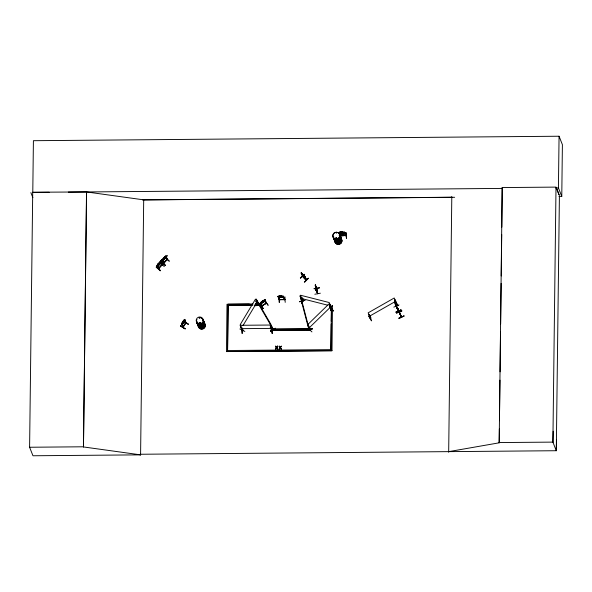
<?xml version="1.0" encoding="UTF-8"?>
<svg xmlns="http://www.w3.org/2000/svg" width="592" height="592" viewBox="0 0 592 592"><rect width="100%" height="100%" fill="white"/><g stroke="black" fill="none" stroke-linecap="round" stroke-linejoin="round"><path stroke-width="0.89" d="M277.944 296.518C282.436 295.549 276.908 295.837 278.151 297.058L280.26 297.539L283.731 296.888M280.238 297.554L279.602 295.948L283.516 296.422M281.681 296.451L280.882 295.948M281.496 295.852L282.095 297.443M242.639 330.551L242.239 330.906L240.907 327.339L241.41 327.332L242.809 330.891M242.195 330.832L242.787 330.921L241.41 327.332M241.899 329.892L242.165 333.548L242.158 329.825M242.239 330.906L242.794 330.676L242.187 330.713M270.781 327.272L270.278 327.095L272.12 330.699L272.068 330.284L271.632 330.676L272.12 330.647L269.974 325.038L240.093 325.289L242.254 330.81M270.278 327.095L271.573 330.684L272.054 330.314M272.135 333.222L272.179 327.739L272.209 333.281M272.165 333.296L272.209 327.746M279.883 299.493L279.424 299.87L278.033 296.437L278.543 296.244M279.017 296.984L279.298 302.46L279.246 296.969M284.863 299.611L284.404 299.796C283.08 298.324 283.479 295.356 283.035 296.422M278.033 296.252L279.372 299.626L284.848 299.389L284.241 299.619M285.196 302.364L284.959 296.881M140.659 454.856L32.974 455.766L29.6 447.249L32.715 192.245L86.587 191.949L83.472 446.945L140.585 454.856L140.6 454.256L556.295 450.719L556.51 439.627M49.195 192.267L32.782 192.407L33.411 140.704L559.063 136.234L562.4 144.67L561.771 196.374L558.996 196.396M83.472 446.945L86.521 191.786M140.585 454.856L143.701 199.852L86.587 191.949M331.268 307.796L330.736 307.921L332.467 308.225L331.994 350.716L226.47 351.589L227.002 304.281L249.306 304.096M252.947 303.955L228.098 304.17L227.557 351.581M227.572 350.671L228.127 305.287L252.932 305.021M309.305 330.018L309.276 328.841L271.928 329.159L271.913 330.225L309.305 330.018L271.957 330.336M331.231 324.002L330.898 350.723L331.379 308.232L330.721 307.892M331.261 321.241L331.476 309.268L329.189 303.689L307.81 324.534C307.411 327.983 311.555 329.996 309.912 329.951M345.195 233.507L343.604 234.121L339.623 233.618C337.995 230.85 343.789 231.983 344.833 232.375M346.142 235.535L340.57 235.831L341.177 235.801L339.786 232.234L339.283 232.242L339.682 232.441M339.623 233.618L343.604 234.062M340.222 237.54L340.289 233.877M340.555 233.81L340.533 237.533A3.5 3.397 -21.6 0 1 338.905 243.253A3.5 3.397 -21.6 0 1 334.68 239.109M339.283 232.242L340.674 235.86L345.506 235.483M340.859 231.938L342.753 231.916L344.011 232.856L340.341 232.885L340.896 231.886L339.201 232.486M341.103 232.545L341.525 231.953M341.517 233.463L339.408 233.019M341.732 232.604C340.119 233.884 345.092 233.396 342.346 232.604M342.139 232.005L344.218 233.389L341.91 233.729L340.393 233.019C343.959 231.679 349.598 234.447 339.468 233.019M342.946 232.471L345.047 233.033L343.39 233.522M344.263 232.197L346.128 235.794L344.766 232.19L344.263 232.197L345.654 235.816L346.157 235.757M345.61 235.779L345.617 235.549M346.165 232.848L346.438 238.398L346.194 232.856M448.677 452.236L451.8 196.633M448.684 451.637L499.182 442.816L502.201 187.568L556.006 187.109L552.891 442.113L556.295 450.719L559.41 195.723M499.182 442.816L499.352 428.985M499.448 420.69L499.944 380.138M500.048 371.843L500.529 332.201M500.632 323.905L501.128 283.353M501.217 275.976L501.727 234.499M501.816 227.128L502.201 187.568M561.771 196.374L558.426 187.938L559.063 136.234M552.987 442.357L553.194 431.265M316.631 288.482L315.299 284.967L315.469 286.432M317.697 293.654L316.024 289.895M257.853 304.665L257.313 304.902L257.594 304.377L257.342 304.976M401.295 316.542L401.302 317.112L399.933 313.161L400.162 314.226M182.795 327.317C183.957 326.902 182.38 323.047 181.507 323.928L182.802 327.11M186.014 322.736L185.54 323.217L185.836 322.581M302.579 276.353L301.187 272.89L304.14 276.642M303.067 276.545C302.394 276.878 309.594 284.293 304.991 276.79M200.052 317.549L199.452 317.704M200.015 317.771L199.563 317.578M200.052 322.988L199.77 323.373L199.289 322.995M200.207 323.165L200.118 322.766M261.649 305.857C262.626 306.671 261.057 305.916 260.325 302.66L263.388 300.373L265.186 299.915L265.401 300.447L263.995 301.979L260.621 303.356M266.082 303.57C266.104 302.971 266.785 303.911 264.565 300.018L265.142 299.952M261.79 306.205L266.43 303.126M336.478 232.671L336.078 232.915L336.589 233.048M335.768 238.243L336.175 237.732L336.781 237.969M336.485 237.88L336.397 238.583L335.967 238.021M336.781 238.502L336.67 237.873M183.209 321.086C181.27 324.194 185.126 321.338 183.157 321.049M369.423 314.626L368.986 314.877L369.423 314.626L370.836 318.237C370.784 317.726 370.429 318.489 370.274 318.104M370.851 318.185L370.688 317.83L370.318 318.252M396.433 303.637L394.228 297.991L368.172 312.828L370.481 318.407M315.321 286.284L315.862 287.83M244.844 331.431L239.886 328.982M302.327 301.076L302.49 301.661L302.157 301.18M309.749 329.352L309.35 328.701M309.771 329.33L309.542 328.641M185.2 328.886L180.501 326M159.936 263.366L159.122 262.833L158.567 264.402L159.825 263.07M163.806 259.363C159.936 266.57 157.28 262.064 163.592 258.83L163.806 259.363L163.74 257.942L164.768 257.505L163.599 259.067M301.75 297.391L303.067 300.988L302.586 300.899L301.21 297.458L301.75 297.391L303.141 300.78L302.593 300.64L303.074 300.743M302.727 298.871L301.772 303.378L302.978 298.879M330.861 308.099C328.19 302.482 330.447 304.133 331.416 308.343L332.467 308.225M332.423 305.479L330.654 310.726L332.43 305.487M162.119 264.557L158.367 268.701L158.708 268.169M161.734 265.098L162.001 264.602M167.114 259.259L163.488 263.418M167.159 259.222L166.84 259.688M306.249 280.164L302.49 276.161M305.894 279.646L306.508 280.001M242.572 329.574L242.365 330.04M242.52 329.455L242.35 329.803M242.764 329.589L242.483 330.003M242.816 329.714L242.128 327.901M331.476 309.113L330.003 305.738L329.64 306.094L330.935 309.505L331.461 309.157M157.576 265.061L157.176 265.453L158.212 263.61L157.997 265.246L158.967 264.668L162.326 261.109L163.251 258.275L164.569 256.943L165.39 256.839L164.842 258.445L163.029 259.91M160.513 262.582L160.78 260.976L159.773 262.878M165.434 265.334L162.045 262.175M258.29 304.843L257.002 301.084L258.364 304.466M258.26 304.288L258.586 304.85M272.505 329.344L272.949 329.574L272.69 329.056M185.525 323.047L182.98 327.272M185.54 323.217L184.238 319.798L184.519 319.377L186.066 322.855L184.719 319.414M199.689 322.499L199.164 322.899L199.541 323.543M335.99 238.162L336.397 237.843M336.789 238.354L335.945 238.583M162.104 260.199L160.654 261.738L161.498 261.405L160.95 262.567L162.8 260.613L161.934 260.939L162.46 259.829L161.083 261.731M184.497 319.858L184.519 319.377M396.462 306.538C392.666 296.651 398.09 309.061 396.3 306.086M399.178 312.169L399.689 313.235M399.519 312.398L399.348 312.014M181.996 323.58L181.67 324.024L183.083 327.383M157.161 265.549L158.256 263.647M160.143 263.891L161.15 261.99M162.733 261.257L163.762 259.326M163.873 259.851C171.606 249.469 163.991 261.213 162.408 260.746M261.805 301.38L261.39 302.793L264.513 300.847L263.351 300.322M340.511 235.49L346.098 235.416M256.055 301.602L256.477 301.269L257.831 304.717C256.78 306.945 254.73 295.822 257.557 305.124M256.218 301.698L256.477 301.269M257.387 304.976L257.675 304.495M256.114 303.637L260.332 305.613L256.284 303.4M185.703 323.321L184.482 319.821M242.972 325.622L256.832 302.497M158.856 268.346L157.376 264.957L157.028 265.327L158.545 268.701M157.376 264.957C159.426 271.277 157.894 268.228 162.267 264.846L161.268 262.315M161.749 264.905L160.78 262.559M162.223 264.75L161.956 265.09M166.789 259.57L166.951 259.932L167.344 259.474M261.612 306.034L262.093 305.768M258.608 304.806L256.188 299.034L270.818 324.224L272.993 329.7L272.72 329.226M277.359 346.216C274.629 350.242 279.764 343.049 276.871 347.719L277.781 349.176L276.597 347.955L275.45 349.199L276.383 347.674L275.487 346.231L276.656 347.43M280.963 349.154L281.415 349.147L280.231 347.926L279.084 349.169C281.378 348.311 277.848 344.292 280.29 347.4L281.452 346.253L281.022 346.253M275.879 349.191L276.597 347.955M275.45 349.199L276.412 347.741L275.487 346.231M276.871 347.719L277.789 346.216M281.422 346.179L280.482 347.615L281.415 349.147M183.076 323.609L184.164 322.063L181.885 324.653M183.002 327.398L186.014 322.855M183.624 321.301L188.308 324.209L184.556 321.537M309.905 329.811L310.445 329.574L310.156 330.07M330.928 309.453L331.335 309.113M396.47 303.578C394.146 294.143 394.464 305.561 396.522 303.585M162.171 264.676L158.271 268.59M160.669 261.834L160.795 261.346M257.564 304.569L255.492 299.123L240.248 324.564L241.247 327.095M242.594 329.936L242.602 329.433M156.147 267.184L160.439 270.648L156.332 266.903M160.225 270.855L156.325 266.911L160.388 270.611M161.194 261.834L165.272 265.505M165.42 265.357L161.342 261.686M199.245 322.773L199.859 322.751M200.111 323.262L199.541 323.498M311.925 331.905L308.018 328.16M279.261 299.5L279.816 299.589M279.313 299.626L284.863 299.419M279.861 299.826L279.772 299.463M283.524 296.17L284.745 299.67M340.57 235.49L341.059 235.86M262.374 302.934L265.401 300.447M257.564 304.91L257.542 303.918L255.707 303.933M158.19 263.618L159.537 262.278M160.795 261.028L163.547 258.785M164.509 256.935C166.863 254.397 164.946 258.193 167.018 259.858M162.208 260.117L162.608 259.725L162.067 259.992L163.503 263.536L167.307 259.4L163.303 263.255M165.649 256.565L165.967 256.136M160.232 262.855L164.28 266.578M158.871 265.26C163.296 261.361 154.423 268.405 158.885 265.223M165.257 257.52L169.312 261.242L166.108 257.964M308.98 326.229C308.365 326.421 310.334 327.746 310.452 329.818M331.076 309.638L329.781 306.227L330.136 305.872M331.328 308.95L331.113 309.601L331.476 309.246L329.7 307.011L333.636 310.83L332.149 309.816M309.956 329.959L310.252 329.626M160.913 261.442L161.268 260.65M309.15 327.909L330.528 307.063M303.111 276.59C295.985 265.283 311.222 284.123 302.209 273.711L301.816 273.622M301.358 273.467L302.904 275.28M302.719 274.192L303.8 275.791L303.141 274.621M300.351 277.914L304.658 274.303L300.366 277.922M303.555 274.999L304.48 276.597L301.972 274.022M304.118 276.605L305.213 277.33M304.954 276.841L304.791 276.309M306.279 280.046L302.808 276.198M304.599 282.258L308.469 278.166L304.369 281.984M370.281 318.23L370.807 317.971M395.967 303.615L396.248 303.274M396.381 303.511L396.004 303.718M183.468 320.464L184.771 319.443M183.52 320.501L184.386 320.672L182.373 323.713L182.44 322.004L184.741 319.502M329.529 307.167L333.414 311.044M262.892 308.595L259.947 303.992L263.1 308.388M263.07 308.484L260.154 303.785L263.137 308.447M279.631 295.963L279.084 296.91L280.438 297.199L282.754 296.836L281.474 295.867L283.575 296.414M200.629 325.963L200.954 325.874M336.167 232.626L336.537 232.575M337.085 241.358L337.743 241.27M371.65 320.664L368.661 316.165M371.436 320.857L368.927 316.01M163.644 262.9L163.94 263.137L162.889 260.598M163.688 263.026L162.748 260.473M302.49 300.507L303.134 300.743M302.571 300.507L303.03 300.951M262.863 300.803L262.345 301.128C260.857 303.407 265.312 300.825 262.833 300.751M265.098 299.907L264.565 300.018M264.957 300.869L268.169 305.309L264.964 300.788M262.108 305.65L266.43 303.282M266.333 302.971L261.782 306.064M260.613 302.956L255.788 305.864M271.21 325.948L272.831 329.796M272.705 330.173L270.477 331.15L275.324 328.279L274.111 329.404M394.694 300.462L395.13 300.203M396.374 303.415L395.841 303.526L396.092 303.829M398.127 305.664L395.056 301.047L398.105 305.672M369.512 316.202L395.56 301.365M166.063 256.121L164.554 256.98M159.892 263.41L161.431 262.633M395.019 303.474L398.453 311.081L396.906 307.204M395.796 305.265L396.152 306.168M393.821 307.122L399.001 304.924M396.24 306.308L396.98 308.084M397.41 308.98L395.197 303.896M398.964 311.459L398.039 308.698L399.918 313.775M401.161 316.912L397.765 308.721L399.541 312.45M395.93 312.073L401.11 309.89L396.078 312.421L395.93 312.073L401.154 309.979M398.83 311.037L399.193 312.08M399.052 311.54L399.704 313.294M396.551 312.872L401.85 310.955L396.559 312.887M396.647 313.094L401.85 310.955M399.63 313.168L400.185 314.285L399.607 313.131M398.786 318.119L404.01 316.039M404.003 316.017L398.927 318.452L403.959 315.913M200.977 326.096L200.592 326.148M281.777 296.688C280.593 297.732 278.98 295.845 280.882 296.007M161.912 265.26L160.92 262.685M339.408 233.078L341.103 232.486M343.567 234.106L345.262 233.507M302.49 301.661L300.817 297.813L302.164 301.498M300.951 298.287L301.01 297.761M304.947 300.351L299.5 301.779L304.924 300.292M308.077 325.504L309.557 329.404L307.396 323.928L300.011 295.763L302.142 301.247M309.601 328.686L309.468 329.219M306.915 330.07L312.443 328.923L306.959 330.195M306.952 330.166L312.369 328.649M302.697 276.064L303 276.36M260.606 303.444L262.426 302.956M257.557 305.072L254.812 305.117M315.247 285.041L316.905 288.43L317.453 293.736M315.314 285.048C317.808 290.583 316.38 287.105 317.682 293.669L315.95 289.458L315.373 286.232M315.506 286.928L316.113 289.858M315.595 287.512L315.906 288.822L315.891 288.422M315.669 288.045L316.165 290.398M319.502 287.867L313.938 288.748L319.495 287.808M316.076 289.843L317.578 293.077M316.106 290.406L316.269 289.806M316.306 290.879L315.447 285.514M316.313 290.938L316.098 290.354M320.339 293.21L314.833 294.254M162.082 259.688L162.874 259.511M160.351 262.175L159.492 262.234L161.024 261.457L161.194 262.034M199.667 323.321L199.341 323.077M185.807 322.633L182.787 327.154M278.033 296.437L278.566 296.474L279.816 299.863M279.38 299.715L284.856 299.73M240.907 327.531L241.41 327.524M271.617 330.469L272.113 330.306M271.558 330.654L272.12 330.647M68.346 192.104L502.29 188.411M555.666 187.96L558.426 187.938M143.701 199.852L451.792 197.232M142.554 199.933L454.656 197.284M254.775 305.006L257.342 304.858M252.051 305.139L228.083 305.235M241.432 328.664L271.306 328.405M309.313 328.952L271.928 329.159M275.517 346.305L275.939 346.231M277.389 346.29L277.818 346.283M279.15 346.268L279.602 346.268M275.421 349.125L275.85 349.125M277.781 349.176L277.33 349.184M226.425 351.485L331.994 350.716M499.086 442.564L552.891 442.113M29.6 447.249L83.405 446.79M396.499 305.983L398.66 310.985L397.084 307.13M199.689 322.522L200.207 322.892M301.21 297.458L301.698 297.576M329.485 304.651L329.973 304.776M330.876 307.84L331.35 307.936M301.787 298.59L327.938 305.25M330.639 310.659L332.179 305.413M256.114 303.585L260.177 305.879M316.676 288.785L315.314 285.492M184.978 319.983L184.097 322.048M183.594 321.227L188.308 324.209M180.501 325.911L185.237 328.856L180.523 325.874M336.034 238.702L335.805 238.236M163.266 258.319L162.201 260.214L161.683 260.206M157.028 265.327L157.413 266.03M301.247 272.949L301.528 273.326M304.628 276.486L305.983 279.89M316.905 288.43L316.565 288.26L316.661 288.859M306.404 279.853L305.139 276.656M276.841 347.645L277.752 349.11M279.572 346.194L280.29 347.4M399.371 311.925L401.465 316.986L399.933 313.161M256.832 301.187L257.083 301.609M258.341 304.369L258.563 304.688M258.097 304.517L258.423 304.984M257.527 302.408L272.157 327.598M279.868 299.463L278.876 297.088M270.492 331.165L275.317 328.271M396.388 306.715L396.618 307.241L396.026 305.82M396.862 307.884L397.439 309.039L395.256 304.029M396.618 307.278L396.951 308.01M395.19 302.66L395.382 303.119L395.005 302.741M401.013 316.565L401.235 317.023M396.966 308.055L395.397 304.355L395.567 304.762M398.586 310.667L398.897 311.414M556.436 187.982L559.085 194.672M556.317 187.893L559.1 194.938M398.039 308.698L399.585 312.576M394.598 300.299L395.981 303.866M331.416 307.981L329.219 302.542L300.447 295.223L302.66 300.632M304.658 274.303L300.566 278.129M301.387 272.816L302.963 276.723M330.913 349.635L227.572 350.516M264.994 299.752L266.415 303.363M271.38 325.852L272.771 329.256M279.513 349.162L279.084 349.169M260.761 302.394L262.175 306.005M166.019 256.077L167.307 259.511L165.827 256.01M165.819 257.224L166.781 259.792M161.128 262.189L162.275 264.927M181.781 323.506L183.276 327.043M30.88 192.637L32.871 197.654M301.343 299.13L308.735 327.302M315.506 285.011L315.58 285.499M202.923 319.821A3.508 3.404 -21.6 0 1 201.724 325.408A3.508 3.404 -21.6 0 1 196.929 322.285M197.373 322.189A3.508 3.404 -21.6 0 0 199.504 326.266A3.508 3.404 -21.6 0 0 203.885 324.46A3.508 3.404 -21.6 0 0 202.516 320.065A3.493 3.389 -21.6 0 1 203.848 324.394A3.493 3.389 -21.6 0 1 199.482 326.192A3.493 3.389 -21.6 0 1 197.358 322.129M201.842 318.348A3.508 3.404 -21.6 0 1 201.768 324.275A3.508 3.404 -21.6 0 1 196.559 321.36M199.193 318.03A3.508 3.404 -21.6 0 1 200.096 317.911M202.864 319.665A3.508 3.404 -21.6 0 1 201.665 325.252A3.508 3.404 -21.6 0 1 196.87 322.129M201.776 318.193A3.508 3.404 -21.6 0 1 201.702 324.12A3.508 3.404 -21.6 0 1 196.5 321.204M196.633 320.316A3.508 3.404 -21.6 0 1 196.988 319.488M199.127 317.874A3.508 3.404 -21.6 0 1 200.037 317.756M203.974 322.47A3.508 3.404 -21.6 0 1 202.338 328.205A3.508 3.404 -21.6 0 1 198.113 324.053M204.284 323.247A3.508 3.404 -21.6 0 1 203.078 328.834A3.508 3.404 -21.6 0 1 198.29 325.718A3.493 3.389 -21.6 0 0 203.056 328.775A3.493 3.389 -21.6 0 0 204.255 323.21M202.545 320.161A3.493 3.389 -21.6 0 1 203.907 324.534A3.493 3.389 -21.6 0 1 199.541 326.333A3.493 3.389 -21.6 0 1 197.417 322.27M204.151 322.248A3.508 3.404 -21.6 0 1 201.968 327.272A3.508 3.404 -21.6 0 1 197.61 324.009M203.914 322.314A3.508 3.404 -21.6 0 1 202.279 328.049A3.508 3.404 -21.6 0 1 198.046 323.898M204.159 322.122A3.559 3.448 -21.6 0 1 201.939 327.221A3.559 3.448 -21.6 0 1 197.521 323.905M203.544 321.389A3.508 3.404 -21.6 0 1 202.346 326.969A3.508 3.404 -21.6 0 1 197.55 323.854M339.564 234.943A3.559 3.448 -21.6 0 1 337.906 240.752A3.559 3.448 -21.6 0 1 333.622 236.548M333.866 238.287A3.515 3.411 -21.6 0 0 338.661 241.41A3.515 3.411 -21.6 0 0 339.867 235.816A3.485 3.382 -21.6 0 1 338.631 241.321A3.485 3.382 -21.6 0 1 333.866 238.228M339.549 235.039A3.5 3.397 -21.6 0 1 338.757 240.411A3.5 3.397 -21.6 0 1 333.673 238.384M339.704 234.772A3.485 3.382 -21.6 0 1 335.405 238.968A3.515 3.411 -21.6 0 1 333.881 233.233A3.515 3.411 -21.6 0 1 339.712 234.713A3.515 3.411 -21.6 0 1 335.375 238.946A3.485 3.382 -21.6 0 1 333.918 233.3A3.485 3.382 -21.6 0 1 339.704 234.772A3.5 3.397 -21.6 0 1 337.544 239.827A3.5 3.397 -21.6 0 1 333.192 236.571M339.482 234.876A3.5 3.397 -21.6 0 1 337.854 240.604A3.5 3.397 -21.6 0 1 333.629 236.46M339.66 234.647A3.5 3.397 -21.6 0 1 337.484 239.671A3.5 3.397 -21.6 0 1 333.133 236.408M340.6 237.688A3.5 3.397 -21.6 0 1 338.964 243.408A3.5 3.397 -21.6 0 1 334.746 239.264M340.918 238.458A3.515 3.411 -21.6 0 1 339.712 244.052A3.515 3.411 -21.6 0 1 334.909 240.929M339.164 235.379A3.485 3.382 -21.6 0 1 339.09 241.262A3.485 3.382 -21.6 0 1 333.918 238.361M340.23 236.756A3.5 3.397 -21.6 0 1 339.031 242.328A3.5 3.397 -21.6 0 1 334.243 239.22M340.163 236.6A3.5 3.397 -21.6 0 1 338.964 242.172A3.5 3.397 -21.6 0 1 334.184 239.064M341.066 232.471L342.968 232.456L341.066 232.471M182.462 321.989L181.626 324.083L182.514 322.026M340.777 232.915L341.924 233.315L341.059 233.736L343.76 233.699L342.561 233.3L343.404 232.908L340.777 232.915M198.742 323.698A3.508 3.404 -21.6 0 0 203.071 319.473A3.508 3.404 -21.6 0 0 197.24 317.993A3.508 3.404 -21.6 0 0 198.742 323.698M339.682 243.978A3.485 3.382 -21.6 0 0 340.874 238.428A3.515 3.411 -21.6 0 1 339.697 244.022A3.515 3.411 -21.6 0 1 334.894 240.9A3.485 3.382 -21.6 0 0 339.682 243.978"/></g></svg>
